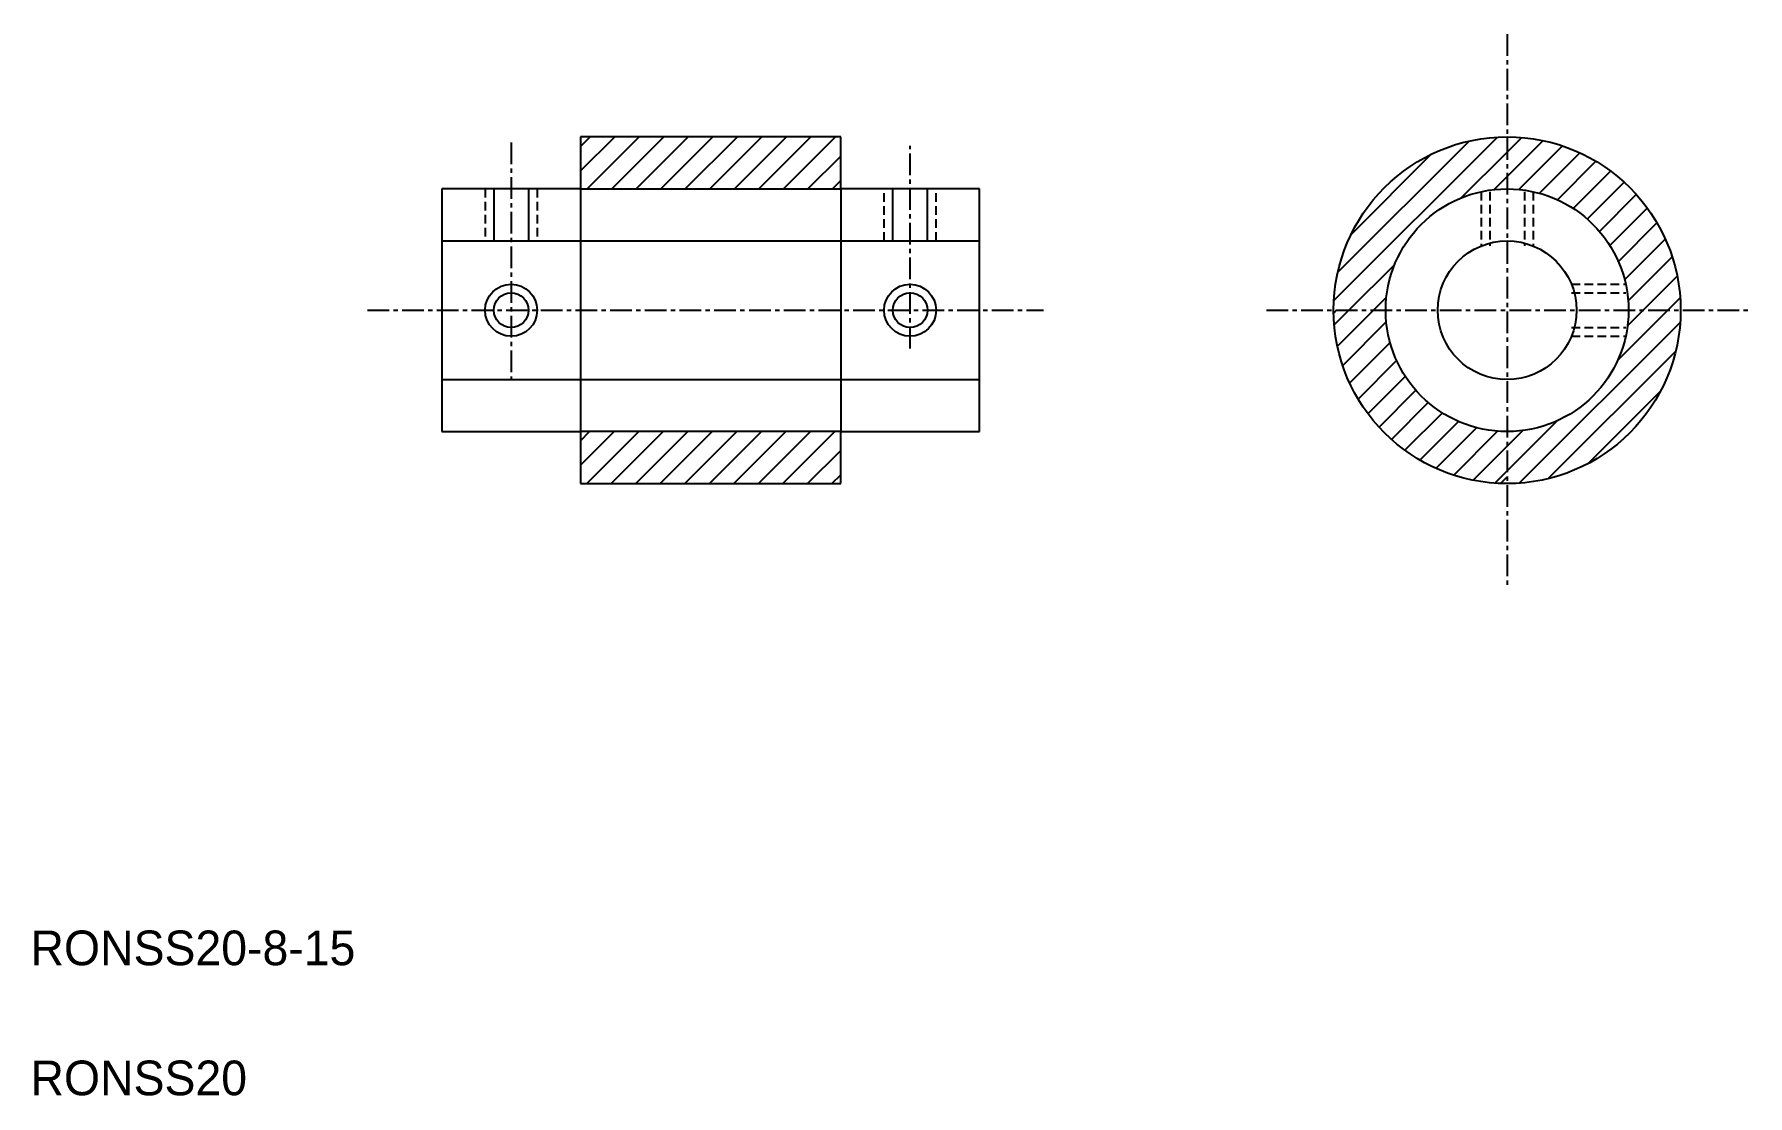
# Model space of a CAD drawing. Extents: x -86.3 to 12.5, y 371.3 to 432.5.
import ezdxf

# ---------------------------------------------------------------- set-up
doc = ezdxf.new("R2010")
doc.units = 0
doc.linetypes.add('CENTER', pattern=[2, 1.25, -0.25, 0.25, -0.25])
doc.linetypes.add('DASHED', pattern=[0.75, 0.5, -0.25])
doc.layers.get('0').update_dxf_attribs({"linetype": 'CONTINUOUS'})
doc.layers.add('CENTER', color=1, linetype='CENTER')

# ---------------------------------------------------------------- blocks, each defined once
blk = doc.blocks.new('*X2')
at = {"color": 0, "linetype": 'CONTINUOUS'}
for p, q in [((-54.796, 424.623), (-52.826, 426.592)), ((-54.796, 426.037), (-54.24, 426.592)), ((-54.412, 423.592), (-51.412, 426.592)), ((-52.998, 423.592), (-49.998, 426.592)), ((-51.584, 423.592), (-48.584, 426.592)), ((-50.169, 423.592), (-47.169, 426.592)), ((-48.755, 423.592), (-45.755, 426.592)), ((-47.341, 423.592), (-44.341, 426.592)), ((-45.927, 423.592), (-42.927, 426.592)), ((-44.512, 423.592), (-41.512, 426.592)), ((-43.098, 423.592), (-40.098, 426.592)), ((-11.361, 417.146), (-1.93, 426.577)), ((-11.132, 418.789), (-3.573, 426.348)), ((-1.376, 425.716), (-0.536, 426.557)), ((-1.376, 424.302), (0.697, 426.375)), ((-0.704, 423.56), (1.808, 426.072)), ((-41.684, 423.592), (-39.796, 425.481)), ((-10.369, 420.966), (-5.75, 425.585)), ((-4.018, 423.075), (-1.376, 425.716)), ((0.489, 423.339), (2.82, 425.669)), ((1.526, 422.962), (3.745, 425.181)), ((-40.27, 423.592), (-39.796, 424.066)), ((-2.126, 423.552), (-1.376, 424.302)), ((2.439, 422.461), (4.593, 424.615)), ((3.244, 421.851), (5.368, 423.975)), ((3.946, 421.139), (6.072, 423.265)), ((4.546, 420.325), (6.704, 422.483)), ((5.036, 419.4), (7.263, 421.628)), ((5.4, 418.35), (7.744, 420.694)), ((-10.5, 416.592), (-7.859, 419.234)), ((5.602, 417.139), (8.137, 419.673)), ((6.47, 416.592), (8.43, 418.552)), ((-9.086, 416.592), (-8.336, 417.342)), ((7.885, 416.592), (8.598, 417.306)), ((-11.341, 415.752), (-10.5, 416.592)), ((-11.159, 414.519), (-9.086, 416.592)), ((-10.856, 413.408), (-8.344, 415.92)), ((-0.677, 406.617), (8.599, 415.893)), ((5.003, 413.711), (7.885, 416.592)), ((5.565, 415.687), (6.47, 416.592)), ((-10.453, 412.396), (-8.123, 414.727)), ((0.999, 406.878), (8.338, 414.217)), ((-9.965, 411.471), (-7.746, 413.69)), ((-9.399, 410.623), (-7.245, 412.777)), ((-8.759, 409.848), (-6.635, 411.972)), ((3.274, 407.739), (7.477, 411.942)), ((-8.049, 409.144), (-5.923, 411.27)), ((-7.267, 408.512), (-5.109, 410.67)), ((-6.412, 407.953), (-4.184, 410.18)), ((-1.376, 407.331), (1.505, 410.213)), ((-54.796, 407.652), (-52.856, 409.592)), ((-54.796, 409.066), (-54.27, 409.592)), ((-54.441, 406.592), (-51.441, 409.592)), ((-53.027, 406.592), (-50.027, 409.592)), ((-51.613, 406.592), (-48.613, 409.592)), ((-50.199, 406.592), (-47.199, 409.592)), ((-48.785, 406.592), (-45.785, 409.592)), ((-47.37, 406.592), (-44.37, 409.592)), ((-45.956, 406.592), (-42.956, 409.592)), ((-44.542, 406.592), (-41.542, 409.592)), ((-43.128, 406.592), (-40.128, 409.592)), ((-5.478, 407.472), (-3.134, 409.816)), ((-4.457, 407.079), (-1.923, 409.614)), ((-1.376, 408.746), (-0.471, 409.651)), ((-41.713, 406.592), (-39.796, 408.51)), ((-3.336, 406.786), (-1.376, 408.746)), ((-40.299, 406.592), (-39.796, 407.096)), ((-2.09, 406.618), (-1.376, 407.331))]:
    blk.add_line(p, q, dxfattribs=at)

msp = doc.modelspace()

# ---------------------------------------------------------------- linework, layer by layer
at = {"color": 7, "linetype": 'CONTINUOUS'}
for p, q in [((-54.796, 426.592), (-54.796, 423.592)), ((-39.796, 426.592), (-54.796, 426.592)), ((-39.796, 423.592), (-39.796, 426.592)), ((-62.796, 423.592), (-62.796, 409.592)), ((-54.796, 423.592), (-62.796, 423.592)), ((-59.796, 423.592), (-59.796, 420.592)), ((-57.796, 423.592), (-57.796, 420.592)), ((-54.796, 423.592), (-54.796, 409.592)), ((-54.796, 423.592), (-39.796, 423.592)), ((-31.796, 423.592), (-39.796, 423.592)), ((-39.796, 423.592), (-39.796, 409.592)), ((-36.796, 420.592), (-36.796, 423.592)), ((-34.796, 420.592), (-34.796, 423.592)), ((-31.796, 409.592), (-31.796, 423.592)), ((-62.796, 420.592), (-31.796, 420.592)), ((-54.796, 416.592), (-54.795, 416.592)), ((-11.375, 416.425), (-11.207, 416.592)), ((-62.796, 412.592), (-31.796, 412.592)), ((-62.796, 409.592), (-54.796, 409.592)), ((-54.796, 409.592), (-54.796, 406.592)), ((-39.796, 409.592), (-54.796, 409.592)), ((-54.796, 409.592), (-54.796, 409.592)), ((-39.796, 406.592), (-39.796, 409.592)), ((-39.796, 409.592), (-31.796, 409.592)), ((-54.796, 406.592), (-39.796, 406.592)), ((-1.755, 406.599), (-1.376, 406.978))]:
    msp.add_line(p, q, dxfattribs=at)
at = {"color": 3, "linetype": 'DASHED'}
for p, q in [((-60.296, 423.592), (-60.296, 420.592)), ((-57.296, 423.592), (-57.296, 420.592)), ((-37.296, 420.592), (-37.296, 423.592)), ((-34.296, 420.592), (-34.296, 423.592)), ((-2.876, 423.43), (-2.876, 420.3)), ((-2.376, 423.43), (-2.376, 420.3)), ((-0.376, 423.43), (-0.376, 420.3)), ((0.124, 423.43), (0.124, 420.3)), ((2.332, 418.092), (5.461, 418.092)), ((2.332, 417.592), (5.461, 417.592)), ((2.332, 415.592), (5.461, 415.592)), ((2.332, 415.092), (5.461, 415.092))]:
    msp.add_line(p, q, dxfattribs=at)
at = {"color": 7, "linetype": 'CONTINUOUS'}
for centre, radius in [((-1.376, 416.592), 10), ((-1.376, 416.592), 7), ((-1.376, 416.592), 4), ((-58.796, 416.592), 1), ((-35.796, 416.592), 1)]:
    msp.add_circle(centre, radius, dxfattribs=at)
at = {"color": 3, "linetype": 'CONTINUOUS'}
for centre in [(-58.796, 416.592), (-35.796, 416.592)]:
    msp.add_circle(centre, 1.5, dxfattribs=at)
at = {"layer": 'CENTER', "color": 1, "linetype": 'CENTER'}
for p, q in [((-1.376, 432.51), (-1.376, 400.674)), ((-58.796, 426.271), (-58.796, 412.592)), ((-35.796, 414.376), (-35.796, 426.084)), ((-67.083, 416.592), (-28.103, 416.592)), ((-15.248, 416.592), (12.496, 416.592))]:
    msp.add_line(p, q, dxfattribs=at)

# ---------------------------------------------------------------- block references
at = {"color": 3, "linetype": 'CONTINUOUS'}
msp.add_blockref('*X2', (0, 0), dxfattribs=at)

# ---------------------------------------------------------------- texts
at = {"color": 7, "linetype": 'CONTINUOUS'}
for s, p in [('RONSS20-8-15', (-86.508, 378.813)), ('RONSS20', (-86.508, 371.313))]:
    msp.add_text(s, height=2, dxfattribs=at).set_placement(p)

doc.saveas('drawing.dxf')
